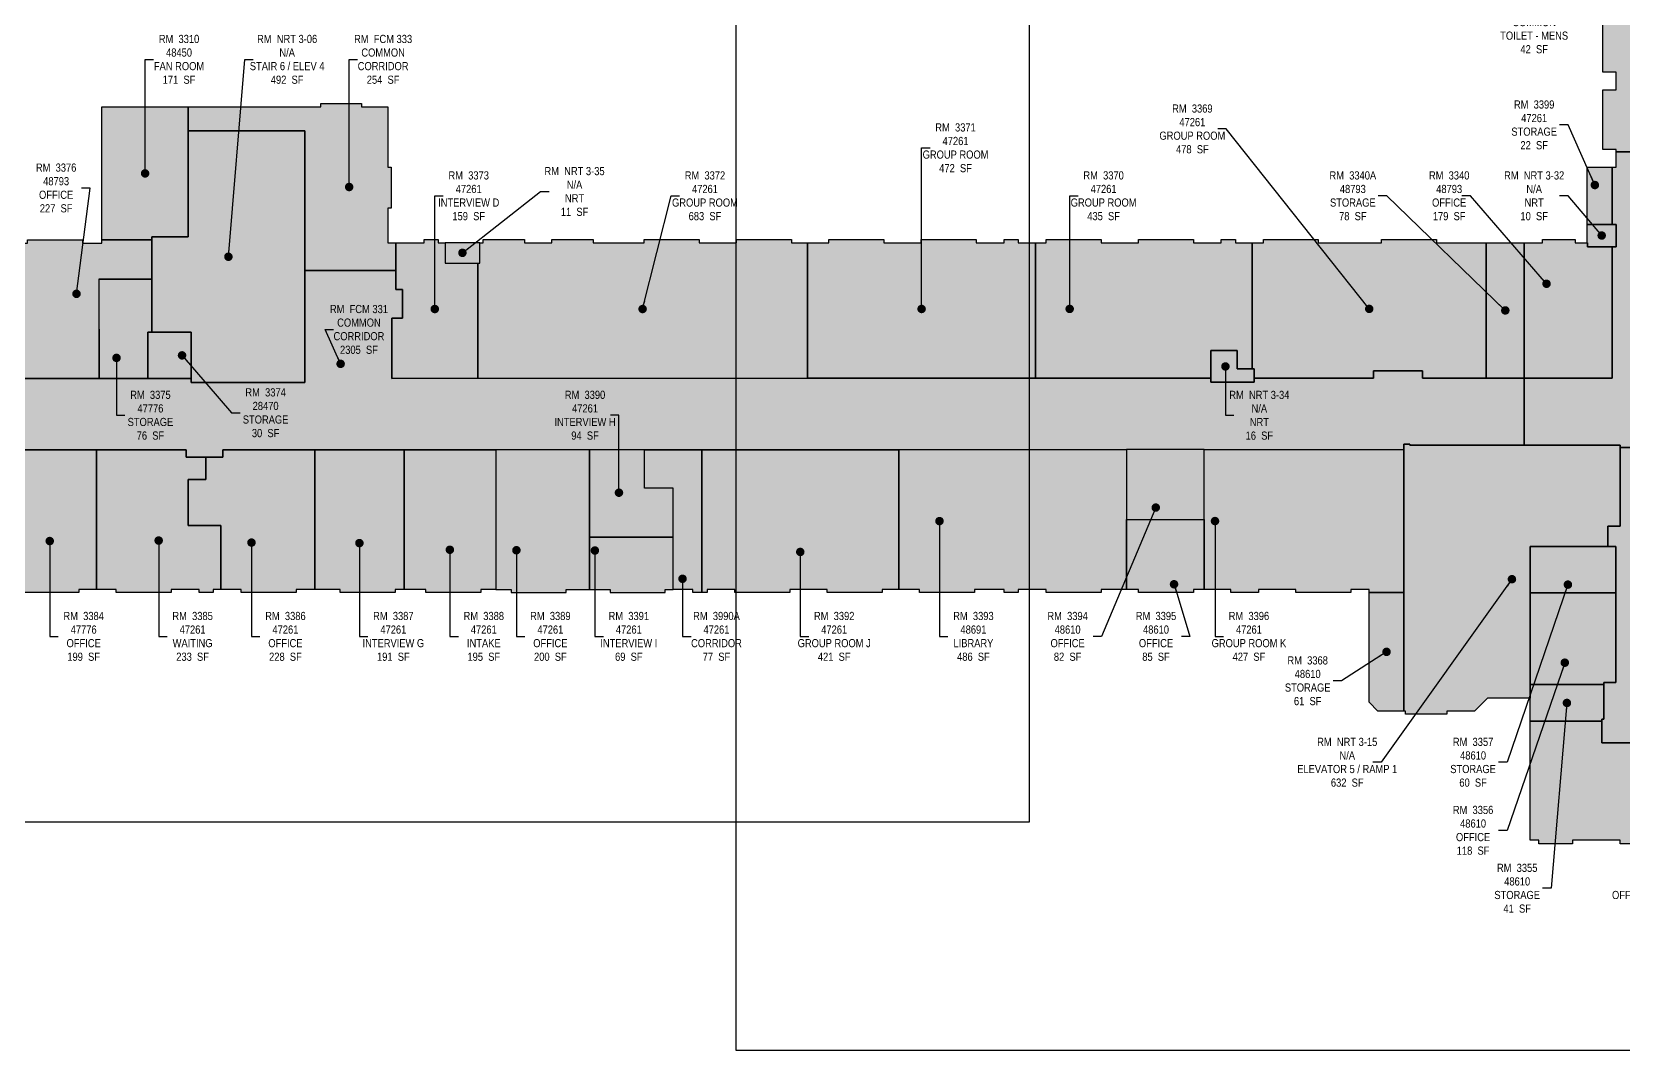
# Model space of a CAD drawing. Header units: inches. Extents: x -324 to 5663, y -491 to 4257.
# Drawn here: x 906 to 3251, y -491 to 1010 of the extents above; entities that cross this region are included whole.
import ezdxf

# ---------------------------------------------------------------- set-up
doc = ezdxf.new("R2010")
doc.units = ezdxf.units.IN
doc.header["$LTSCALE"] = 48
doc.header["$MEASUREMENT"] = 0
for name, color, linetype in [('0-LABEL', 3, 'Continuous'), ('1-NRT', 200, 'Continuous'), ('1-NRT-PTN', 253, 'Continuous'), ('3-FCM', 190, 'Continuous'), ('3-FCM-PTN', 9, 'Continuous'), ('4-OCC', 6, 'Continuous'), ('4-OCC-PTN', 95, 'Continuous')]:
    doc.layers.add(name, color=color, linetype=linetype)
doc.layers.add('VP-Window', color=2, linetype='Continuous', plot=False)
doc.styles.add('ArialN', font='ARIALN.TTF')
doc.dimstyles.new('AB-200', dxfattribs={"dimscale": 200, "dimtxt": 0.070312, "dimasz": 0.0625, "dimexe": 0.0625, "dimexo": 0.125, "dimgap": 0.1875, "dimtad": 0, "dimdec": 4, "dimrnd": 0.0625, "dimzin": 0, "dimdsep": 46, "dimlunit": 4, "dimtxsty": 'ArialN', "dimblk": 'ARCHTICK', "dimcen": 0.0625, "dimclrd": 256, "dimclre": 256, "dimclrt": 256, "dimadec": 0, "dimazin": 0, "dimtfac": 1, "dimtdec": 4, "dimtofl": 0, "dimtmove": 2, "dimatfit": 3, "dimldrblk": 'DOT', "dimfxl": 0, "dimfrac": 2, "dimtolj": 1, "dimtzin": 0, "dimlwd": -1, "dimlwe": -1, "dimarcsym": 0})

# ---------------------------------------------------------------- blocks, each defined once
blk = doc.blocks.new('_ArchTick')
at = {"const_width": 0.15}
blk.add_lwpolyline([(-0.5, -0.5), (0.5, 0.5)], dxfattribs=at)
blk = doc.blocks.new('_Dot')
at = {"lineweight": -2}
blk.add_line((-0.5, 0), (-1, 0), dxfattribs=at)
at = {"const_width": 0.5}
blk.add_lwpolyline([(-0.25, 0, 1), (0.25, 0, 1)], format="xyb", close=True, dxfattribs=at)

msp = doc.modelspace()

# ---------------------------------------------------------------- hatches: boundary and pattern name
at = {"layer": '1-NRT-PTN'}
for points in [[(1141, 493.00008), (1141, 567), (1083, 567), (1083, 707.5), (1136.5, 707.5), (1136.5, 863.5), (1308.5, 863.5), (1308.5, 493.00008)], [(3197.5, 726), (3240.5, 726), (3240.5, 693), (3198, 693), (3198, 699), (3197.5, 699)], [(1515, 669), (1566, 669), (1566, 699), (1515, 699)], [(2643.01448, 493.36415), (2643, 540), (2682, 540), (2682, 513), (2707, 513), (2707, 493.38161)], [(3044.5, 400.5), (3246, 400.5), (3246, 281.5), (3228, 281.5), (3228, 251.5), (3113.5, 251.5), (3113.5, 28), (3050.77208, 28), (3031.77208, 9), (2991.02687, 9), (2991.02687, 4.5), (2930.02687, 4.5), (2930.02687, 9), (2927.5, 9), (2927.48931, 402), (2936.5, 402), (2936.5, 400.5)]]:
    msp.add_hatch(color=256, dxfattribs=at).paths.add_polyline_path(points)
at = {"layer": '3-FCM-PTN'}
for points in [[(3613.73572, 1646.17644), (3613.73572, 1548), (3544.5, 1548), (3544.5, 1515), (3360.5, 1515), (3360.5, 1549), (3334.5, 1549), (3334.5, 1509), (3371.5, 1509), (3371.5, 1426), (3334.5, 1426), (3334.5, 1400), (3353.5, 1400), (3353.5, 1206), (3334.5, 1206), (3334.5, 1180), (3363.49586, 1180), (3363.49586, 1063.375), (3340.5, 1063.375), (3340.5, 833), (3240.5, 833), (3240.5, 836), (3220.5, 836), (3220.5, 924), (3240.5, 924), (3240.5, 950), (3220.5, 950), (3220.5, 1180), (3240.5, 1180), (3240.5, 1206), (3220.5, 1206), (3220.5, 1359.5), (3216.73572, 1359.5), (3216.73572, 1382.95943), (3240.5, 1382.95943), (3240.5, 1427.16877), (3163.5, 1427.16877), (3163.5, 1524.3241), (3192.5, 1524.3241), (3192.5, 1646), (3240.5, 1646), (3240.5, 1665), (3334.5, 1665), (3334.5, 1646), (3360.5, 1646), (3360.5, 1665), (3552, 1665), (3552, 1646.17644)], [(1442.5, 658), (1308.5, 658), (1308.5, 863.5), (1136.5, 863.5), (1136.5, 899), (1142.5, 899), (1172.5, 899), (1332, 899), (1332, 904), (1392, 904), (1392, 899), (1430.5, 899), (1430.5, 810), (1435.75, 810), (1435.75, 750), (1430.5, 750), (1430.5, 699), (1442.5, 699)], [(3240.5, 833), (3340.5, 833), (3340.5, 755), (3334.5, 755), (3334.5, 695), (3341.5, 695), (3341.5, 551), (3566.5, 551), (3566.5, 446), (3474, 446), (3474, 438), (3468, 438), (3468, 434.5), (3425.5, 434.5), (3425.5, 449), (3338.5, 449), (3338.5, 397.5), (3246, 397.5), (3246, 400.5), (3105, 400.5), (3105, 499.38161), (3234.5, 499.38161), (3234.5, 693), (3240.5, 693), (3240.5, 726), (3234.5, 726), (3234.5, 810), (3240.5, 810)], [(3105, 499.38161), (3105, 400.5), (2936.5, 400.5), (2936.5, 402), (2927.5, 402), (2927.5, 394.34425), (1187.5, 393.83274), (1187.5, 383), (1133.5, 383), (1133.5, 393.83029), (738, 393.73817), (738, 383), (672, 383), (672, 393.62015), (228, 393.62015), (228, 384.55162), (162, 384.55162), (162, 498.5), (324, 498.5), (324, 503), (405, 503), (405, 498.5), (417, 498.5), (417, 492.72008), (453, 492.72008), (453, 498.72008), (498, 498.72008), (498, 492.72008), (546, 492.72008), (546, 498.72008), (672, 498.72008), (672, 513), (744, 513), (744, 498.77411), (837, 498.77411), (837, 510), (876, 510), (876, 498.78276), (1141, 499.00008), (1141, 493.00008), (1308.5, 493.00008), (1308.5, 658), (1442.5, 658), (1442.5, 630), (1452, 630), (1452, 588), (1436.5, 588), (1436.5, 499.00008), (2643.01448, 499.36415), (2643.01448, 493.36415), (2707, 493.38161), (2707, 499.38161), (2883, 499.38161), (2883, 510), (2955, 510), (2955, 499.38161)], [(3246, 397.5), (3338.5, 397.5), (3338.5, 362.5), (3363, 362.5), (3363, 320), (3350.75, 320), (3350.75, 307), (3360.75, 293), (3443.5, 293), (3443.5, 242), (3355.5, 242), (3355.5, 91), (3440.5, 91), (3440.5, 70), (3869.5, 70), (3869.5, 436.51345), (3953.5, 436.51345), (3953.5, 60), (4072.5, 60), (4072.5, -12), (4014, -12), (4014, -38), (3502.5, -38), (3502.5, -75), (3463.5, -75), (3463.5, -38), (3219, -38), (3219, -3), (3222, -3), (3222, 51), (3240, 51), (3240, 251.5), (3228, 251.5), (3228, 281.5), (3246, 281.5)]]:
    msp.add_hatch(color=256, dxfattribs=at).paths.add_polyline_path(points)
at = {"layer": '4-OCC-PTN'}
for color, points in [(55, [(1083, 703), (1009.5, 703), (1009.5, 899), (1136.5, 899), (1136.5, 707.5), (1083, 707.5)]), (131, [(3197.5, 810), (3234.5, 810), (3234.5, 726), (3197.5, 726)]), (131, [(1436.5, 499.00008), (1436.5, 588), (1452, 588), (1452, 630), (1442.5, 630), (1442.5, 699), (1484, 699), (1484, 703.5), (1505, 703.5), (1505, 699), (1515, 699), (1515, 669), (1563, 669), (1563.05129, 499.03827)]), (131, [(1563.05129, 499.03827), (1563, 669), (1566, 669), (1566, 699), (1571, 699), (1571, 703.5), (1632, 703.5), (1632, 699), (1672, 699), (1672, 703.5), (1733, 703.5), (1733, 699), (1808.5, 699), (1808.5, 703.5), (1889.5, 703.5), (1889.5, 699), (1944.5, 699), (1944.5, 703.5), (2025.5, 703.5), (2025.5, 699.00368), (2049, 699.00368), (2049, 499.19109)]), (131, [(2385.05878, 499.289), (2385.0006, 699), (2400.5, 699), (2400.5, 703.5), (2481.5, 703.5), (2481.5, 699), (2536.5, 699), (2536.5, 703.5), (2617.5, 703.5), (2617.5, 699), (2658.5, 699), (2658.5, 703.5), (2679.5, 703.5), (2679.5, 699), (2704, 699), (2704, 513), (2682, 513), (2682, 540), (2643, 539.9861), (2643.01448, 499.36415)]), (24, [(3105, 499.38161), (3105, 699), (3132, 699), (3132, 703.5), (3180, 703.5), (3180, 699), (3198, 699), (3198, 693), (3234.5, 693), (3234.5, 499.38161)]), (24, [(855, 510), (855, 537), (867, 537), (867, 698.5), (899.77815, 698.5), (899.77815, 703), (980.77815, 703), (980.77815, 698.5), (1002, 698.5), (1009.5, 698.5), (1009.5, 703), (1083, 703), (1083, 645), (1005, 645), (1005.11982, 498.88865), (876, 498.78276), (876, 510)]), (24, [(3105, 499.38161), (3049, 499.38161), (3049, 699), (3105, 699)]), (36, [(1005.11982, 498.88865), (1005.11982, 645), (1083, 645), (1083, 567), (1077, 567), (1077.05581, 498.94764)]), (62, [(1077.05581, 498.94764), (1077, 567), (1141, 567), (1141, 499.00008)]), (36, [(863.5, 188), (863.5, 393.7674), (1001.5, 393.7674), (1001.5, 188), (975.5, 188), (975.5, 183.5), (894.5, 183.5), (894.5, 188)]), (131, [(1001.5, 188), (1001.5, 393.7674), (1133.5, 393.7674), (1133.5, 383), (1162.5, 383), (1162.5, 350), (1136.5, 350), (1136.5, 282.5), (1184.5, 282.5), (1184.5, 188), (1173.5, 188), (1173.5, 183.5), (1152.5, 183.5), (1152.5, 188), (1111.5, 188), (1111.5, 183.5), (1030.5, 183.5), (1030.5, 188)]), (131, [(1184.5, 188), (1184.5, 282.5), (1136.5, 282.5), (1136.5, 350), (1162.5, 350), (1162.5, 383), (1187.5, 383), (1187.5, 393.83274), (1323, 393.85156), (1323, 188), (1295.5, 188), (1295.5, 183.5), (1214.5, 183.5), (1214.5, 188)]), (131, [(1323, 188), (1323, 393.85156), (1454.5, 393.85156), (1454.5, 188), (1441.5, 188), (1441.5, 183.5), (1360.5, 183.5), (1360.5, 188)]), (131, [(1727.5, 265.39413), (1851, 265.39413), (1851, 337.18787), (1809, 337.18787), (1808.98329, 394.01544), (1727.5, 393.99149)]), (131, [(1851, 188), (1851, 337.18787), (1809, 337.18787), (1808.98329, 394.01544), (1893, 394.01544), (1893, 183.5), (1880, 183.5), (1880, 188)]), (131, [(1893, 183.5), (1893, 394.01544), (2183.5, 394.01544), (2183.5, 188), (2159, 188), (2159, 183.5), (2078, 183.5), (2078, 188), (2023, 188), (2023, 183.5), (1942, 183.5), (1942, 188), (1901, 188), (1901, 183.5)]), (242, [(2183.5, 188), (2183.5, 394.12554), (2519, 394.22416), (2519, 188), (2481.5, 188), (2481.5, 183.5), (2400.5, 183.5), (2400.5, 188), (2359.5, 188), (2359.5, 183.5), (2338.5, 183.5), (2338.5, 188), (2295, 188), (2295, 183.5), (2214, 183.5), (2214, 188)]), (31, [(2633.5, 394.25782), (2519, 394.25782), (2519, 291.14253), (2633.5, 291.14253)]), (131, [(2633.5, 188), (2633.5, 394.25782), (2927.5, 394.34425), (2927.5, 183.5), (2876.5, 183.5), (2876.5, 188), (2849.5, 188), (2849.5, 183.5), (2768.5, 183.5), (2768.5, 188), (2713.5, 188), (2713.5, 183.5), (2672.5, 183.5), (2672.5, 188)]), (31, [(2519, 291.14253), (2633.5, 291.14253), (2633.5, 188), (2617.5, 188), (2617.5, 183.5), (2536.5, 183.5), (2536.5, 188), (2519, 188)]), (131, [(1727.5, 265.39413), (1727.5, 188), (1758, 188), (1758, 183.5), (1839, 183.5), (1839, 188), (1851, 188), (1851, 265.39413)]), (31, [(3113.5, 251.5), (3240, 251.5), (3240, 183), (3113.5, 183)]), (31, [(2876.5, 183.5), (2927.5, 183.5), (2927.5, 9), (2889.28166, 9), (2876.5, 21.88864)]), (31, [(3113.5, 183), (3240, 183), (3240, 51), (3222, 51), (3222, 48), (3113.5, 48)]), (31, [(3113.5, 48), (3222, 48), (3222, -3), (3219, -3), (3219, -6), (3113.5, -6)]), (180, [(3113.5, -6), (3219, -6), (3219, -38), (3427.5, -38), (3427.5, -181), (3392.25, -181), (3392.25, -186.5), (3342.75, -186.5), (3342.75, -181), (3272.4375, -181), (3272.4375, -186.5), (3246.3125, -186.5), (3246.3125, -181), (3176, -181), (3176, -186.5), (3126.5, -186.5), (3126.5, -181), (3113.5, -181)])]:
    msp.add_hatch(color=color, dxfattribs=at).paths.add_polyline_path(points)
h = msp.add_hatch(color=131, dxfattribs=at)
h.dxf.hatch_style = 1
h.paths.add_polyline_path([(2049, 499.19109), (2049, 699.00368), (2080.5, 699.00368), (2080.5, 703.5), (2161.5, 703.5), (2161.5, 699), (2216.5, 699), (2216.5, 703.5), (2297.5, 703.5), (2297.5, 699), (2338.5, 699), (2338.5, 703.5), (2359.5, 703.5), (2359.5, 699), (2385.0006, 699), (2385.05878, 499.289)])
h = msp.add_hatch(color=131, dxfattribs=at)
h.dxf.hatch_style = 1
h.paths.add_polyline_path([(3049, 699), (3049, 499.38161), (2955, 499.38161), (2955, 510), (2883, 510), (2883, 499.38161), (2707, 499.38161), (2707, 513), (2704, 513), (2704, 699), (2720.5, 699), (2720.5, 703.5), (2801.5, 703.5), (2801.5, 699), (2894.5, 699), (2894.5, 703.5), (2975.5, 703.5), (2975.5, 699)])
h = msp.add_hatch(color=131, dxfattribs=at)
h.paths.add_polyline_path([(1727.5, 393.99149), (1589.5, 393.85156), (1589.5, 188), (1612.5, 188), (1612.5, 183.5), (1693.5, 183.5), (1693.5, 188), (1727.5, 188)])
h.paths.add_polyline_path([(1589.5, 393.84712), (1589.5, 188), (1567.5, 188), (1567.5, 183.5), (1486.5, 183.5), (1486.5, 188), (1454.5, 188), (1454.5, 393.85156), (1589.5, 393.85156)])

# ---------------------------------------------------------------- linework, layer by layer
at = {"layer": '1-NRT'}
for points in [[(1141, 493.00008), (1141, 567), (1083, 567), (1083, 707.5), (1136.5, 707.5), (1136.5, 863.5), (1308.5, 863.5), (1308.5, 493.00008)], [(3197.5, 726), (3240.5, 726), (3240.5, 693), (3198, 693), (3198, 699), (3197.5, 699)], [(1515, 669), (1566, 669), (1566, 699), (1515, 699)], [(2643.01448, 493.36415), (2643, 540), (2682, 540), (2682, 513), (2707, 513), (2707, 493.38161)], [(3044.5, 400.5), (3246, 400.5), (3246, 281.5), (3228, 281.5), (3228, 251.5), (3113.5, 251.5), (3113.5, 28), (3050.77208, 28), (3031.77208, 9), (2991.02687, 9), (2991.02687, 4.5), (2930.02687, 4.5), (2930.02687, 9), (2927.5, 9), (2927.48931, 402), (2936.5, 402), (2936.5, 400.5)]]:
    msp.add_lwpolyline(points, close=True, dxfattribs=at)
at = {"layer": '3-FCM'}
for points in [[(3340.5, 833), (3240.5, 833), (3240.5, 836), (3220.5, 836), (3220.5, 924), (3240.5, 924), (3240.5, 950), (3220.5, 950), (3220.5, 1180), (3240.5, 1180), (3240.5, 1206), (3220.5, 1206), (3220.5, 1359.5), (3216.73572, 1359.5), (3216.73572, 1382.95943), (3240.5, 1382.95943), (3240.5, 1427.16877), (3163.5, 1427.16877), (3163.5, 1524.3241), (3192.5, 1524.3241), (3192.5, 1646), (3240.5, 1646), (3240.5, 1665), (3334.5, 1665)], [(3338.5, 397.5), (3246, 397.5), (3246, 400.5), (3105, 400.5), (3105, 499.38161), (3234.5, 499.38161), (3234.5, 693), (3240.5, 693), (3240.5, 726), (3234.5, 726), (3234.5, 810), (3240.5, 810), (3240.5, 833), (3340.5, 833)], [(876, 498.78276), (1141, 499.00008), (1141, 493.00008), (1308.5, 493.00008), (1308.5, 658), (1442.5, 658), (1442.5, 630), (1452, 630), (1452, 588), (1436.5, 588), (1436.5, 499.00008), (2643.01448, 499.36415), (2643.01448, 493.36415), (2707, 493.38161), (2707, 499.38161), (2883, 499.38161), (2883, 510), (2955, 510), (2955, 499.38161), (3105, 499.38161), (3105, 400.5), (2936.5, 400.5), (2936.5, 402), (2927.5, 402), (2927.5, 394.34425), (1187.5, 393.83274), (1187.5, 383), (1133.5, 383), (1133.5, 393.83029), (738, 393.73817)], [(3463.5, -38), (3219, -38), (3219, -3), (3222, -3), (3222, 51), (3240, 51), (3240, 251.5), (3228, 251.5), (3228, 281.5), (3246, 281.5), (3246, 397.5), (3338.5, 397.5)]]:
    msp.add_lwpolyline(points, dxfattribs=at)
msp.add_lwpolyline([(1442.5, 658), (1308.5, 658), (1308.5, 863.5), (1136.5, 863.5), (1136.5, 899), (1142.5, 899), (1172.5, 899), (1332, 899), (1332, 904), (1392, 904), (1392, 899), (1430.5, 899), (1430.5, 810), (1435.75, 810), (1435.75, 750), (1430.5, 750), (1430.5, 699), (1442.5, 699)], close=True, dxfattribs=at)
at = {"layer": '4-OCC'}
for points in [[(1083, 703), (1009.5, 703), (1009.5, 899), (1136.5, 899), (1136.5, 707.5), (1083, 707.5)], [(3197.5, 810), (3234.5, 810), (3234.5, 726), (3197.5, 726)], [(1436.5, 499.00008), (1436.5, 588), (1452, 588), (1452, 630), (1442.5, 630), (1442.5, 699), (1484, 699), (1484, 703.5), (1505, 703.5), (1505, 699), (1515, 699), (1515, 669), (1563, 669), (1563.05129, 499.03827)], [(1563.05129, 499.03827), (1563, 669), (1566, 669), (1566, 699), (1571, 699), (1571, 703.5), (1632, 703.5), (1632, 699), (1672, 699), (1672, 703.5), (1733, 703.5), (1733, 699), (1808.5, 699), (1808.5, 703.5), (1889.5, 703.5), (1889.5, 699), (1944.5, 699), (1944.5, 703.5), (2025.5, 703.5), (2025.5, 699.00368), (2049, 699.00368), (2049, 499.19109)], [(2049, 499.19109), (2049, 699.00368), (2080.5, 699.00368), (2080.5, 703.5), (2161.5, 703.5), (2161.5, 699), (2216.5, 699), (2216.5, 703.5), (2297.5, 703.5), (2297.5, 699), (2338.5, 699), (2338.5, 703.5), (2359.5, 703.5), (2359.5, 699), (2385.0006, 699), (2385.05878, 499.289)], [(2385.05878, 499.289), (2385.0006, 699), (2400.5, 699), (2400.5, 703.5), (2481.5, 703.5), (2481.5, 699), (2536.5, 699), (2536.5, 703.5), (2617.5, 703.5), (2617.5, 699), (2658.5, 699), (2658.5, 703.5), (2679.5, 703.5), (2679.5, 699), (2704, 699), (2704, 513), (2682, 513), (2682, 540), (2643, 539.9861), (2643.01448, 499.36415)], [(3049, 699), (3049, 499.38161), (2955, 499.38161), (2955, 510), (2883, 510), (2883, 499.38161), (2707, 499.38161), (2707, 513), (2704, 513), (2704, 699), (2720.5, 699), (2720.5, 703.5), (2801.5, 703.5), (2801.5, 699), (2894.5, 699), (2894.5, 703.5), (2975.5, 703.5), (2975.5, 699)], [(3105, 499.38161), (3105, 699), (3132, 699), (3132, 703.5), (3180, 703.5), (3180, 699), (3198, 699), (3198, 693), (3234.5, 693), (3234.5, 499.38161)], [(855, 510), (855, 537), (867, 537), (867, 698.5), (899.77815, 698.5), (899.77815, 703), (980.77815, 703), (980.77815, 698.5), (1002, 698.5), (1009.5, 698.5), (1009.5, 703), (1083, 703), (1083, 645), (1005, 645), (1005.11982, 498.88865), (876, 498.78276), (876, 510)], [(3105, 499.38161), (3049, 499.38161), (3049, 699), (3105, 699)], [(1005.11982, 498.88865), (1005.11982, 645), (1083, 645), (1083, 567), (1077, 567), (1077.05581, 498.94764)], [(1077.05581, 498.94764), (1077, 567), (1141, 567), (1141, 499.00008)], [(863.5, 188), (863.5, 393.7674), (1001.5, 393.7674), (1001.5, 188), (975.5, 188), (975.5, 183.5), (894.5, 183.5), (894.5, 188)], [(1001.5, 188), (1001.5, 393.7674), (1133.5, 393.7674), (1133.5, 383), (1162.5, 383), (1162.5, 350), (1136.5, 350), (1136.5, 282.5), (1184.5, 282.5), (1184.5, 188), (1173.5, 188), (1173.5, 183.5), (1152.5, 183.5), (1152.5, 188), (1111.5, 188), (1111.5, 183.5), (1030.5, 183.5), (1030.5, 188)], [(1184.5, 188), (1184.5, 282.5), (1136.5, 282.5), (1136.5, 350), (1162.5, 350), (1162.5, 383), (1187.5, 383), (1187.5, 393.83274), (1323, 393.85156), (1323, 188), (1295.5, 188), (1295.5, 183.5), (1214.5, 183.5), (1214.5, 188)], [(1323, 188), (1323, 393.85156), (1454.5, 393.85156), (1454.5, 188), (1441.5, 188), (1441.5, 183.5), (1360.5, 183.5), (1360.5, 188)], [(1589.5, 393.84712), (1589.5, 188), (1567.5, 188), (1567.5, 183.5), (1486.5, 183.5), (1486.5, 188), (1454.5, 188), (1454.5, 393.85156), (1589.5, 393.85156)], [(1727.5, 393.99149), (1589.5, 393.85156), (1589.5, 188), (1612.5, 188), (1612.5, 183.5), (1693.5, 183.5), (1693.5, 188), (1727.5, 188)], [(1727.5, 265.39413), (1851, 265.39413), (1851, 337.18787), (1809, 337.18787), (1808.98329, 394.01544), (1727.5, 393.99149), (1727.5, 265.39413)], [(1851, 188), (1851, 337.18787), (1809, 337.18787), (1808.98329, 394.01544), (1893, 394.01544), (1893, 183.5), (1880, 183.5), (1880, 188), (1851, 188)], [(1893, 183.5), (1893, 394.01544), (2183.5, 394.01544), (2183.5, 188), (2159, 188), (2159, 183.5), (2078, 183.5), (2078, 188), (2023, 188), (2023, 183.5), (1942, 183.5), (1942, 188), (1901, 188), (1901, 183.5), (1893, 183.5)], [(2183.5, 188), (2183.5, 394.12554), (2519, 394.22416), (2519, 188), (2481.5, 188), (2481.5, 183.5), (2400.5, 183.5), (2400.5, 188), (2359.5, 188), (2359.5, 183.5), (2338.5, 183.5), (2338.5, 188), (2295, 188), (2295, 183.5), (2214, 183.5), (2214, 188)], [(2633.5, 394.25782), (2519, 394.25782), (2519, 291.14253), (2633.5, 291.14253)], [(2633.5, 188), (2633.5, 394.25782), (2927.5, 394.34425), (2927.5, 183.5), (2876.5, 183.5), (2876.5, 188), (2849.5, 188), (2849.5, 183.5), (2768.5, 183.5), (2768.5, 188), (2713.5, 188), (2713.5, 183.5), (2672.5, 183.5), (2672.5, 188)], [(2519, 291.14253), (2633.5, 291.14253), (2633.5, 188), (2617.5, 188), (2617.5, 183.5), (2536.5, 183.5), (2536.5, 188), (2519, 188)], [(3113.5, 251.5), (3240, 251.5), (3240, 183), (3113.5, 183)], [(2876.5, 183.5), (2927.5, 183.5), (2927.5, 9), (2889.28166, 9), (2876.5, 21.88864)], [(3113.5, 183), (3240, 183), (3240, 51), (3222, 51), (3222, 48), (3113.5, 48)], [(3113.5, 48), (3222, 48), (3222, -3), (3219, -3), (3219, -6), (3113.5, -6)], [(3113.5, -6), (3219, -6), (3219, -38), (3427.5, -38), (3427.5, -181), (3392.25, -181), (3392.25, -186.5), (3342.75, -186.5), (3342.75, -181), (3272.4375, -181), (3272.4375, -186.5), (3246.3125, -186.5), (3246.3125, -181), (3176, -181), (3176, -186.5), (3126.5, -186.5), (3126.5, -181), (3113.5, -181)]]:
    msp.add_lwpolyline(points, close=True, dxfattribs=at)
msp.add_lwpolyline([(1727.5, 265.39413), (1727.5, 188), (1758, 188), (1758, 183.5), (1839, 183.5), (1839, 188), (1851, 188), (1851, 265.39413), (1727.5, 265.39413)], dxfattribs=at)
at = {"layer": 'VP-Window'}
msp.add_lwpolyline([(-324.5, 1845.5), (2375.5, 1845.5), (2375.5, -154.5), (-324.5, -154.5)], close=True, dxfattribs=at)
at = {"layer": 'VP-Window', "color": 5}
msp.add_lwpolyline([(1943.5, -490.5), (4643.5, -490.5), (4643.5, 1509.5), (1943.5, 1509.5)], close=True, dxfattribs=at)

# ---------------------------------------------------------------- texts
at = {"layer": '0-LABEL', "char_height": 12, "attachment_point": 5, "style": 'ArialN'}
for s, insert in [('RM  FCM 3191\\PCOMMON\\PTOILET - MENS\\P42  SF', (3119.5, 1013.8864)), ('RM  3310\\P48450\\PFAN ROOM\\P171  SF', (1123, 969)), ('RM  NRT 3-06\\PN/A\\PSTAIR 6 / ELEV 4\\P492  SF', (1282.27539, 969)), ('RM  FCM 333\\PCOMMON\\PCORRIDOR\\P254  SF', (1423.6621, 969)), ('RM  3369\\P47261\\PGROUP ROOM\\P478  SF', (2615.91865, 866.52439)), ('RM  3399\\P47261\\PSTORAGE\\P22  SF', (3119.5, 872.45872)), ('RM  3371\\P47261\\PGROUP ROOM\\P472  SF', (2267.02939, 838.69253)), ('RM  3376\\P48793\\POFFICE\\P227  SF', (941.94254, 779.5)), ('RM  3373\\P47261\\PINTERVIEW D\\P159  SF', (1549.77564, 768)), ('RM  NRT 3-35\\PN/A\\PNRT\\P11  SF', (1705.69974, 774.34789)), ('RM  3372\\P47261\\PGROUP ROOM\\P683  SF', (1897.84287, 768)), ('RM  3370\\P47261\\PGROUP ROOM\\P435  SF', (2485.16688, 768.05204)), ('RM  3340A\\P48793\\PSTORAGE\\P78  SF', (2852.32723, 768)), ('RM  3340\\P48793\\POFFICE\\P179  SF', (2994.26352, 768)), ('RM  NRT 3-32\\PN/A\\PNRT\\P10  SF', (3119.5, 768)), ('RM  FCM 331\\PCOMMON\\PCORRIDOR\\P2305  SF', (1388.05978, 571.17051)), ('RM  3375\\P47776\\PSTORAGE\\P76  SF', (1080.87929, 444.79523)), ('RM  3374\\P28470\\PSTORAGE\\P30  SF', (1250.53435, 448.42027)), ('RM  3390\\P47261\\PINTERVIEW H\\P94  SF', (1721.13863, 444.79523)), ('RM  NRT 3-34\\PN/A\\PNRT\\P16  SF', (2714.61988, 444.68208)), ('RM  3384\\P47776\\POFFICE\\P199  SF', (982.5, 119)), ('RM  3385\\P47261\\PWAITING\\P233  SF', (1143, 119)), ('RM  3386\\P47261\\POFFICE\\P228  SF', (1279.75, 119)), ('RM  3387\\P47261\\PINTERVIEW G\\P191  SF', (1438.75, 119)), ('RM  3388\\P47261\\PINTAKE\\P195  SF', (1572, 119)), ('RM  3389\\P47261\\POFFICE\\P200  SF', (1670.0626, 119)), ('RM  3391\\P47261\\PINTERVIEW I\\P69  SF', (1785.66203, 119)), ('RM  3990A\\P47261\\PCORRIDOR\\P77  SF', (1914.79787, 119)), ('RM  3392\\P47261\\PGROUP ROOM J\\P421  SF', (2088.25, 119)), ('RM  3393\\P48691\\PLIBRARY\\P486  SF', (2293.36609, 119)), ('RM  3394\\P48610\\POFFICE\\P82  SF', (2432.14783, 119)), ('RM  3395\\P48610\\POFFICE\\P85  SF', (2562.37778, 119)), ('RM  3396\\P47261\\PGROUP ROOM K\\P427  SF', (2699.27897, 119)), ('RM  3368\\P48610\\PSTORAGE\\P61  SF', (2785.82437, 53.61079)), ('RM  NRT 3-15\\PN/A\\PELEVATOR 5 / RAMP 1\\P632  SF', (2844.09535, -66.41912)), ('RM  3357\\P48610\\PSTORAGE\\P60  SF', (3029.5, -66.41912)), ('RM  3356\\P48610\\POFFICE\\P118  SF', (3029.5, -166.67147)), ('RM  3355\\P48610\\PSTORAGE\\P41  SF', (3094.48688, -252)), ('RM  3354\\P48795\\POFFICE - CHB / RESIDENT\\P340  SF', (3320.5, -252))]:
    msp.add_mtext(s, dxfattribs=dict(at, insert=insert))

# ---------------------------------------------------------------- leaders
at = {"layer": '0-LABEL', "annotation_type": 0, "has_hookline": 1}
for points, hookline_direction, text_width in [([(1073, 801), (1073, 969), (1085.5, 969)], 0, 71.89359), ([(1195.75, 678.25004), (1219.77539, 969), (1232.27539, 969)], 0, 108.72851), ([(1373.6621, 781), (1373.6621, 969), (1386.1621, 969)], 0, 83.83629), ([(3208.93483, 783.87137), (3169.5, 872.45872), (3157, 872.45872)], 1, 65.86085), ([(2876.5, 601.44081), (2665.91865, 866.52439), (2653.41865, 866.52439)], 1, 95.206), ([(2217.02939, 601.34554), (2217.02939, 838.69253), (2229.52939, 838.69253)], 0, 95.206), ([(804.88684, 600.88706), (804.88684, 779.5), (817.38684, 779.5)], 0, 87.30696), ([(971.92204, 623.6396), (991.94254, 779.5), (979.44254, 779.5)], 1, 57.88813), ([(1540.5, 684), (1655.69974, 774.34789), (1668.19974, 774.34789)], 0, 86.96317), ([(1499.77564, 601.25004), (1499.77564, 768), (1512.27564, 768)], 0, 88.04366), ([(1806, 601.26913), (1847.84287, 768), (1860.34287, 768)], 0, 95.206), ([(2435.16688, 601.3945), (2435.16688, 768.05204), (2447.66688, 768.05204)], 0, 95.206), ([(3077, 599.19081), (2902.32723, 768), (2889.82723, 768)], 1, 67.74352), ([(3137.72256, 638.46164), (3025.65644, 768), (3013.15644, 768)], 1, 57.86357), ([(3219, 709.5), (3169.5, 768), (3157, 768)], 1, 86.80764), ([(1361.06924, 520.5), (1338.05978, 571.17051), (1350.55978, 571.17051)], 0, 81.94543), ([(1030.87929, 529.26903), (1030.87929, 444.79523), (1043.37929, 444.79523)], 0, 65.86085), ([(1127.42371, 532.97382), (1200.53435, 448.42027), (1213.03435, 448.42027)], 0, 65.86085), ([(2664.61988, 516.68208), (2664.61988, 444.68208), (2677.11988, 444.68208)], 0, 86.85675), ([(1771.13863, 330.69529), (1771.13863, 444.79523), (1758.63863, 444.79523)], 1, 87.65075), ([(3403.25, 405.75), (3342.25, 348.7638), (3329.75, 348.7638)], 1, 57.88813), ([(3397.125, 327.75), (3342.25, 259.4688), (3329.75, 259.4688)], 1, 57.92087), ([(2561.96946, 308.7524), (2482.14783, 119), (2469.64783, 119)], 1, 57.86357), ([(2243.36609, 288.86208), (2243.36609, 119), (2255.86609, 119)], 0, 57.88813), ([(2649.27897, 288.92213), (2649.27897, 119), (2661.77897, 119)], 0, 109.21146), ([(932.5, 259.47214), (932.5, 119), (945, 119)], 0, 57.86357), ([(1093, 260.21298), (1093, 119), (1105.5, 119)], 0, 57.96999), ([(1229.75, 257.20666), (1229.75, 119), (1242.25, 119)], 0, 57.88813), ([(1388.75, 256.45215), (1388.75, 119), (1401.25, 119)], 0, 88.73943), ([(1522, 246.63509), (1522, 119), (1534.5, 119)], 0, 57.92087), ([(1620.0626, 245.91993), (1620.0626, 119), (1632.5626, 119)], 0, 57.92087), ([(1735.66203, 245.52776), (1735.66203, 119), (1748.16203, 119)], 0, 81.48704), ([(2038.25, 243.42851), (2038.25, 119), (2050.75, 119)], 0, 105.83902), ([(1864.79787, 203.87886), (1864.79787, 119), (1877.29787, 119)], 0, 73.9809), ([(2588.92863, 195.79777), (2612.37778, 119), (2599.87778, 119)], 1, 57.96999), ([(3086.74465, 203.25), (2894.09535, -66.41912), (2881.59535, -66.41912)], 1, 143.81173), ([(3169.22201, 195.29156), (3079.5, -66.41912), (3067, -66.41912)], 1, 65.86085), ([(3488.20997, 202.27176), (3342.25, 19.20299), (3329.75, 19.20299)], 1, 57.92087), ([(3398, 166.5), (3342.25, 116.81155), (3329.75, 116.81155)], 1, 57.86357), ([(2902, 96.25), (2835.82437, 53.61079), (2823.32437, 53.61079)], 1, 65.86085), ([(3164.6094, 80.27399), (3079.5, -166.67147), (3067, -166.67147)], 1, 57.88813), ([(3167.75, 21), (3144.48688, -252), (3131.98688, -252)], 1, 65.86085)]:
    msp.add_leader(points, dimstyle='AB-200', dxfattribs=dict(at, hookline_direction=hookline_direction, text_width=text_width))

doc.saveas('drawing.dxf')
